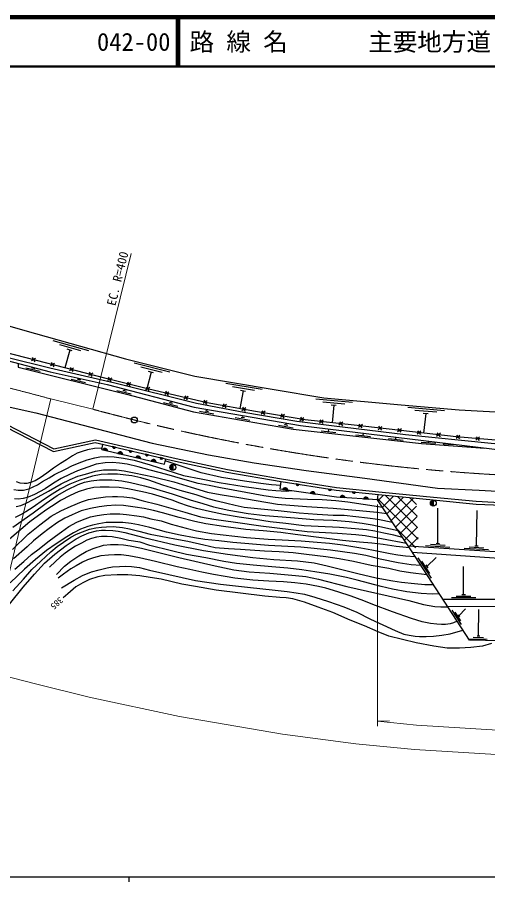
# Model space of a CAD drawing. Units: millimetres at full size, sheet at 1:1000; details may follow other scales. Extents: x 40000 to 680000, y 20000 to 380000.
# Drawn here: x 145302 to 241072, y 204000 to 380000 of the extents above; entities that cross this region are included whole.
import ezdxf
from ezdxf.enums import TextEntityAlignment as Align

# ---------------------------------------------------------------- set-up
doc = ezdxf.new("R2010")
doc.units = ezdxf.units.MM
doc.header["$LTSCALE"] = 1000
doc.linetypes.add('CHAIN', pattern=[18.5, 12, -1.5, 3.5, -1.5])
for name, color, linetype, lineweight in [('M-BGD', 7, 'Continuous', 25), ('M-BMK', 2, 'CHAIN', 13), ('M-BMK-SRVR', 3, 'Continuous', 25), ('M-STR-HTXT', 7, 'Continuous', 13), ('M-TTL', 2, 'Continuous', 140), ('M-TTL-BAND', 7, 'Continuous', 25), ('M-TTL-LINE', 7, 'Continuous', 50)]:
    doc.layers.add(name, color=color, linetype=linetype, lineweight=lineweight)
doc.layers.add('M-TTL-TXT', color=7, linetype='Continuous')
doc.styles.add('ＭＳ ゴシック', font='')
doc.styles.get('ＭＳ ゴシック').set_extended_font_data('MS Gothic')

msp = doc.modelspace()

# ---------------------------------------------------------------- hatches: boundary and pattern name
at = {"layer": 'M-BGD'}
for points in [[(162694, 291934, -0.82183), (163660, 291711)], [(164677, 292605), (165286, 292464, -0.84072)], [(165797, 291217, -0.82183), (166763, 290994)], [(168112, 291812), (168722, 291671, -0.84072)], [(169416, 290381, -0.82183), (170381, 290158)], [(171417, 291048), (172027, 290907, -0.84072)], [(172578, 289651, -0.82183), (173544, 289428)], [(174359, 290368), (174969, 290227, -0.84072)], [(176953, 288969), (176953, 287769, -1)], [(199374, 283875, -0.82183), (200355, 283735)], [(202051, 284984), (202669, 284888, -0.84072)], [(204945, 283078, -0.82183), (205926, 282938)], [(208668, 283954), (209286, 283858, -0.84072)], [(213500, 283376), (214122, 283312, -0.84072)], [(212010, 282194, 0.82183), (211021, 282263)], [(216796, 281861, 0.82183), (215808, 281930)], [(229993, 281679), (229993, 280479, -1)]]:
    msp.add_hatch(color=256, dxfattribs=at).paths.add_polyline_path(points)

# ---------------------------------------------------------------- linework, layer by layer
for p, q in [((159836, 312104), (152618, 314140)), ((158270, 312078), (153939, 313300)), ((155983, 312256), (154996, 308633)), ((156488, 312113), (155477, 312398)), ((149029, 310535), (148168, 310027)), ((148345, 310712), (148853, 309851)), ((147037, 308657), (149948, 307931)), ((148225, 308670), (148905, 308500)), ((148565, 308585), (148601, 308724)), ((152903, 309537), (152042, 309029)), ((152218, 309714), (152726, 308852)), ((156776, 308539), (155915, 308031)), ((156092, 308715), (156600, 307854)), ((176385, 307726), (169110, 309549)), ((174821, 307654), (170456, 308748)), ((156297, 306349), (159208, 305623)), ((157485, 306362), (158164, 306193)), ((157825, 306277), (157880, 306527)), ((160650, 307541), (159789, 307033)), ((159965, 307717), (160473, 306856)), ((164523, 306549), (163665, 306036)), ((163837, 306722), (164350, 305864)), ((172529, 307765), (171681, 304385)), ((173038, 307637), (172019, 307892)), ((168402, 305574), (167544, 305061)), ((167716, 305746), (168230, 304888)), ((172281, 304598), (171423, 304085)), ((171596, 304771), (172109, 303912)), ((195123, 304184), (187725, 305419)), ((193569, 303987), (189131, 304728)), ((165586, 304034), (168497, 303308)), ((166774, 304047), (167453, 303877)), ((167114, 303962), (167205, 304311)), ((176171, 303694), (175322, 303166)), ((175483, 303854), (176011, 303005)), ((180067, 302787), (179218, 302259)), ((179378, 302947), (179907, 302098)), ((191276, 303914), (190629, 300318)), ((191794, 303827), (190758, 304000)), ((175066, 301594), (177970, 300841)), ((176254, 301596), (176932, 301420)), ((176593, 301508), (176678, 301833)), ((183963, 301880), (183114, 301351)), ((183274, 302040), (183803, 301191)), ((187881, 301172), (187060, 300601)), ((187186, 301297), (187756, 300476)), ((213545, 301556), (206077, 302249)), ((212010, 301246), (207529, 301662)), ((210251, 300957), (209205, 301054)), ((209728, 301006), (209373, 297436)), ((182387, 299789), (185342, 299270)), ((183572, 299885), (184261, 299764)), ((183916, 299825), (183975, 300159)), ((191818, 300463), (190997, 299892)), ((191122, 300588), (191693, 299767)), ((195755, 299776), (194940, 299196)), ((195057, 299893), (195637, 299079)), ((199002, 299228), (199581, 298413)), ((232272, 299893), (224799, 300524)), ((230740, 299571), (226256, 299949)), ((228983, 299267), (227937, 299356)), ((228460, 299312), (228010, 295336)), ((189684, 298507), (192639, 297989)), ((190868, 298604), (191558, 298483)), ((191213, 298544), (191274, 298893)), ((199699, 299110), (198884, 298531)), ((203643, 298445), (202828, 297865)), ((202946, 298563), (203526, 297748)), ((207596, 297988), (206816, 297364)), ((206894, 298066), (207518, 297286)), ((211572, 297547), (210791, 296923)), ((210869, 297625), (211494, 296845)), ((198480, 296963), (201435, 296444)), ((199664, 297060), (200354, 296939)), ((200009, 296999), (200073, 297367)), ((207160, 295793), (210141, 295456)), ((208651, 295624), (208717, 296164)), ((215548, 297103), (214766, 296479)), ((214845, 297182), (215469, 296400)), ((219523, 296653), (218741, 296030)), ((218820, 296732), (219443, 295950)), ((223497, 296203), (222715, 295580)), ((222795, 296282), (223418, 295500)), ((227472, 295753), (226690, 295130)), ((226769, 295832), (227392, 295050)), ((214252, 294992), (217233, 294656)), ((215742, 294824), (215796, 295303)), ((220854, 294247), (223835, 293911)), ((222345, 294079), (222392, 294500)), ((231447, 295303), (230664, 294680)), ((230744, 295382), (231367, 294600)), ((235412, 294876), (234650, 294229)), ((234708, 294934), (235355, 294171)), ((239399, 294550), (238637, 293903)), ((238694, 294607), (239341, 293845)), ((162498, 291980), (162746, 293051)), ((165286, 292464), (164677, 292605)), ((227528, 293491), (230521, 293285)), ((229025, 293388), (229045, 293690)), ((231978, 293184), (234073, 293040)), ((233025, 293112), (233035, 293204)), ((162498, 291980), (175266, 289030)), ((162694, 291934), (163660, 291711)), ((165797, 291217), (166763, 290994)), ((168722, 291671), (168112, 291812)), ((172027, 290907), (171417, 291048)), ((169416, 290381), (170381, 290158)), ((172578, 289651), (173544, 289428)), ((174969, 290227), (174359, 290368)), ((175266, 289030), (175513, 290102)), ((176953, 288969), (176953, 287769)), ((199374, 283875), (200355, 283735)), ((202669, 284888), (202051, 284984)), ((209286, 283858), (208668, 283954)), ((214122, 283312), (213500, 283376)), ((204945, 283078), (205926, 282938)), ((211021, 282263), (212010, 282194)), ((215808, 281930), (216796, 281861)), ((218660, 281731), (218774, 282833)), ((218685, 281965), (226924, 273725)), ((219861, 282723), (218744, 281606)), ((221908, 282525), (219641, 280258)), ((220204, 282690), (226806, 276088)), ((223954, 282326), (220538, 278910)), ((226001, 282127), (221435, 277561)), ((222691, 282449), (226688, 278451)), ((225177, 282207), (226570, 280814)), ((229993, 281679), (229993, 280479)), ((226588, 280469), (222332, 276213)), ((230921, 272903), (230906, 280060)), ((226694, 278331), (223229, 274865)), ((238807, 272377), (238960, 279588)), ((222612, 275792), (226081, 272323)), ((226801, 276192), (224126, 273517)), ((226908, 274054), (225234, 272380)), ((230572, 272926), (231270, 272879)), ((225234, 272380), (225023, 272169)), ((226081, 272323), (226405, 271999)), ((228386, 272470), (233375, 272138)), ((229404, 272703), (232397, 272504)), ((236273, 271944), (241262, 271612)), ((237291, 272177), (240284, 271978)), ((238458, 272400), (239156, 272354)), ((226819, 269969), (229543, 265775)), ((227616, 269293), (229250, 266777)), ((228684, 268199), (230584, 270034)), ((228494, 268492), (228875, 267905)), ((236170, 262449), (236137, 268157)), ((235820, 262449), (236520, 262449)), ((233670, 261850), (238670, 261849)), ((234670, 262150), (237670, 262149)), ((233761, 259282), (235667, 256347)), ((234394, 258858), (235538, 257097)), ((235217, 258141), (236554, 259582)), ((239198, 254035), (239259, 259455)), ((235084, 258346), (235351, 257935)), ((237435, 253476), (240934, 253396)), ((238142, 253760), (240241, 253712)), ((238953, 254041), (239443, 254030))]:
    msp.add_line(p, q, dxfattribs=at)
for points in [[(259988, 298510), (259244, 297139), (258529, 296029), (255805, 293543), (252854, 293408), (245090, 293729), (234677, 294581), (213889, 296935), (203904, 298042), (193811, 299745), (183936, 301523), (172110, 304277), (163371, 306475), (128395, 315488), (128839, 317109), (103050, 326098), (84789, 329488), (69471, 332288)], [(128415, 321306), (131278, 320613), (148982, 315633), (167300, 310466), (181428, 306927), (197197, 304293), (207734, 302547), (223459, 301088), (235279, 300091), (265985, 298376), (276791, 296694), (286627, 295329), (307206, 294393), (324511, 293905)], [(126170, 315478), (143201, 310812), (151944, 308619), (165193, 305594), (181797, 301455), (191446, 299584), (202236, 297737), (209272, 296872), (224306, 295075), (241776, 293273), (246986, 292838), (252132, 292616)], [(125955, 314656), (151980, 307839), (163597, 305255), (181305, 300622), (202982, 296862), (244719, 291782), (252110, 291617)], [(69292, 309083), (79741, 309097), (87938, 309195), (90695, 309174), (95466, 308746), (105355, 307715), (110366, 307250), (133378, 302924), (149107, 299448), (172736, 293292), (184210, 290932), (193511, 289254), (204081, 287739), (216047, 286173), (230880, 284132), (239331, 283693), (251450, 283059), (264158, 282529), (281576, 281743), (299112, 281007), (316100, 280256), (325361, 280062)], [(145484, 309540), (145449, 308743), (167540, 303238), (181200, 299692), (201485, 296131), (227564, 293188), (240507, 292295)], [(103039, 305906), (107380, 305352), (117461, 303841), (124485, 302439), (133524, 300540), (140441, 298772), (142883, 296644), (152698, 291569), (161189, 293411), (177514, 289639), (187992, 287367), (199035, 285453), (210204, 283715), (219548, 282754), (229952, 281743), (238707, 280899), (242262, 280704), (246909, 280528), (254700, 280157), (264586, 279773)], [(143195, 297102), (152775, 292148), (161193, 293975), (177634, 290176), (188098, 287907), (199125, 285996), (210275, 284261), (219602, 283301), (230006, 282291), (238749, 281448), (242288, 281254), (246932, 281077), (254724, 280707), (264607, 280323)], [(162569, 292285), (161010, 292180), (159584, 291945), (158537, 291608), (157484, 291287), (156549, 290721), (155304, 289930), (154070, 289182), (152708, 288210), (151344, 287168), (149981, 286244), (148956, 285609), (148016, 285251), (147247, 285096), (146691, 285085), (145869, 285166), (145141, 285438)], [(144631, 283855), (145484, 283753), (146557, 283745), (147680, 284007), (148512, 284379), (149407, 284835), (150439, 285486), (151784, 286264), (152856, 286880), (155088, 288020), (156523, 288738), (158460, 289465), (159524, 289888), (161061, 290276), (162087, 290479), (163675, 290563), (165026, 290487), (166893, 290268), (169067, 289802), (172344, 288873), (179140, 286703), (182710, 286007), (186420, 285272), (191491, 284487), (196402, 283768), (197905, 283684), (200143, 283549), (201103, 283628)], [(219688, 280186), (215738, 280835), (212622, 281291), (210174, 281552), (207357, 281721), (204405, 281847), (199844, 282025), (197777, 282245), (195483, 282582), (191818, 283267), (186686, 284203), (184341, 284659), (182144, 285074), (179006, 285984), (175756, 286905), (172387, 287808), (169939, 288458), (167670, 288989), (166118, 289250), (164658, 289343), (163165, 289309), (161367, 288988), (159645, 288406), (157560, 287663), (156074, 286954), (154260, 286094), (152665, 285115), (151002, 284001), (148798, 282828), (147533, 282271), (146513, 282010), (145484, 281909), (144733, 281942)], [(198940, 284702), (197084, 284824), (194854, 285094), (191591, 285568), (186901, 286303), (182750, 287259), (180115, 288120), (175426, 289723)], [(221712, 277145), (218701, 277743), (216596, 278029), (214232, 278306), (211842, 278550), (209627, 278584), (206379, 278778), (202709, 279031), (198400, 279494), (194208, 279916), (191523, 280219), (189681, 280597), (187940, 280992), (186027, 281490), (184152, 281986), (181742, 282762), (178476, 283662), (174907, 284765), (172105, 285748), (170480, 286262), (168630, 286631), (167419, 286741), (165674, 286952), (163721, 287010), (162384, 286893), (160633, 286564), (158050, 285774), (155996, 284949), (154001, 283947), (152385, 282937), (150618, 281759), (148522, 280244), (147022, 279284), (145937, 278720), (144870, 278145)], [(145066, 280393), (146035, 280621), (146945, 281016), (148840, 281985), (151635, 283529), (154209, 285014), (156050, 285901), (157619, 286550), (159162, 286997), (161258, 287589), (162860, 287833), (164210, 287892), (165483, 287850), (167061, 287656), (169064, 287276), (173045, 286466), (177144, 285418), (180694, 284331), (184013, 283326), (186636, 282820), (190436, 282220), (193962, 281638), (198310, 280845), (204201, 280372), (209577, 280034), (214989, 279570), (218481, 279241), (220515, 278944)], [(144404, 276171), (148521, 279091), (151164, 281104), (153421, 282644), (155432, 283788), (157705, 284841), (158958, 285320), (160363, 285606), (162028, 285791), (163209, 285791), (164538, 285791), (166616, 285640), (168374, 285295), (171187, 284587), (172971, 284117), (176837, 282946), (180487, 281760), (183099, 281027), (185264, 280345), (188376, 279621), (192273, 278982), (195759, 278535), (200928, 278165), (205675, 277769), (209622, 277609), (212869, 277348), (215510, 276995), (217557, 276692), (222820, 275479)], [(218660, 281731), (210285, 282314), (198844, 283951), (199035, 285453)], [(223731, 274110), (221956, 274528), (219905, 274948), (218123, 275393), (216426, 275636), (214098, 275846), (210912, 276107), (206533, 276326), (203699, 276461), (199945, 276923), (196774, 277285), (193776, 277738), (190504, 278218), (187267, 278764), (184409, 279345), (181797, 279991), (179980, 280522), (178418, 281051), (176802, 281665), (174896, 282295), (172818, 282875), (170777, 283379), (167834, 283993), (166028, 284236), (163993, 284337), (162145, 284303), (160917, 284236), (159363, 283950), (157683, 283362), (156035, 282630), (154102, 281622), (153186, 281025), (151294, 279798), (149588, 278537), (147840, 277259), (145519, 275326), (143258, 273326)], [(144357, 271657), (147496, 274737), (149881, 276667), (152223, 278405), (154196, 279496), (156260, 280477), (158384, 281326), (159810, 281787), (161362, 282097), (163270, 282375), (164662, 282433), (165686, 282433), (166986, 282366), (168789, 282140), (170948, 281577), (173708, 280839), (179378, 279218), (182619, 278312), (185294, 277817), (189701, 277196), (194880, 276432), (204320, 275324), (210517, 274963), (214237, 274727), (216158, 274484), (219424, 273913), (224537, 272899)], [(320022, 275774), (302730, 258087), (289652, 259660), (280385, 253679), (267905, 252883), (259523, 249596), (250365, 252880), (237368, 253177), (225425, 271565), (218660, 281731)], [(225137, 271998), (222432, 272241), (219765, 272676), (217499, 272935), (214985, 273161), (211481, 273487), (207744, 273922), (201902, 274683), (198961, 275075), (195374, 275410), (191837, 275728), (187257, 276321), (183720, 276840), (181481, 277308), (178287, 278161), (174843, 279139), (173047, 279581), (171117, 280007), (169284, 280258), (166912, 280609), (165333, 280634), (163562, 280534), (161995, 280358), (160224, 279999), (158336, 279490), (156479, 278687), (154950, 278027), (153479, 277116), (151800, 275897), (150370, 274834), (148607, 273406), (147311, 272167), (144552, 269718)], [(144817, 267627), (146659, 269192), (148215, 270594), (149729, 271797), (151497, 273200), (153079, 274375), (154274, 275256), (155808, 276294), (157403, 277214), (158552, 277694), (160225, 278295), (161570, 278562), (162907, 278787), (164218, 278871), (166153, 278896), (167514, 278745), (169628, 278528), (170998, 278269), (172476, 277902), (174585, 277450), (176607, 276815), (179711, 276012), (181758, 275436), (184809, 274926), (187182, 274592), (191947, 274098), (196346, 273739), (199219, 273580), (203124, 273396), (205564, 273212), (208874, 272903), (211589, 272569), (215244, 271975), (217483, 271566), (221212, 270855), (222791, 270554), (224303, 270329), (226303, 270213)], [(227486, 268392), (225478, 268523), (222856, 268933), (219207, 269654), (216230, 270434), (213942, 270835), (209070, 271476), (203035, 272112), (196420, 272440), (189154, 273089), (186305, 273404), (183462, 273694), (181412, 273982), (178430, 274544), (175707, 275161), (172265, 276133), (169999, 276651), (168493, 276931), (166790, 277104), (165046, 277145), (163396, 277145), (161932, 276898), (160582, 276627), (159686, 276298), (158144, 275794), (156762, 275062), (155420, 274214), (153221, 272822), (151245, 271414), (148981, 269579), (146799, 267652), (143851, 264820)], [(143700, 260491), (146503, 263975), (148807, 266621), (150842, 268846), (152920, 270716), (155247, 272435), (157279, 273803), (158454, 274402), (159837, 275017), (161462, 275426), (162469, 275569), (163292, 275593), (164787, 275522), (165850, 275370), (167196, 275105), (171083, 274114), (177400, 272619), (183199, 271467), (188087, 270691), (193258, 270004), (197516, 269579), (202354, 269339), (205769, 268907), (208415, 268340), (214619, 266725), (218340, 265877), (221764, 265269), (223507, 264989), (226170, 264701), (228272, 264541), (230011, 264504)], [(144364, 263198), (146552, 265610), (148294, 267553), (150079, 269273), (152118, 271164), (153437, 272254), (154705, 273162), (156221, 274129), (157374, 274767), (158585, 275265), (160037, 275749), (161281, 276027), (162418, 276191), (163498, 276264), (164824, 276289), (166709, 276116), (168149, 275838), (170039, 275356), (172334, 274741), (174543, 274332), (177403, 273808), (180021, 273309), (183257, 272596), (185567, 272064), (188275, 271868), (190771, 271737), (195605, 271377), (198624, 271213), (201459, 271025), (204208, 270697), (208115, 270214), (210831, 269829), (213777, 269257), (217350, 268445), (220942, 267815), (223172, 267323), (225364, 266955), (228699, 266524)], [(231229, 262629), (229784, 262561), (227524, 262683), (224634, 263022), (221693, 263590), (219388, 264136), (214479, 265404), (212304, 265930), (208902, 266622), (205910, 267107), (203248, 267484), (200355, 267823), (197154, 268092), (193353, 268416), (189922, 268777), (187367, 269224), (183689, 269932), (179780, 270640), (176679, 271386), (172256, 272486), (170293, 273102), (168039, 273502), (166369, 273886), (164613, 274194), (163606, 274295), (162430, 274309), (161414, 274165), (160436, 273900), (159459, 273515), (158346, 272951), (157165, 272305), (156018, 271573), (155060, 270860), (154029, 270070), (153080, 269227), (151838, 268023)], [(153283, 266557), (154914, 268234), (156171, 269270), (157808, 270358), (159355, 271236), (160735, 271838), (162824, 272524), (164253, 272660), (165847, 272660), (166959, 272569), (168314, 272386), (170579, 271899), (178222, 270008), (185566, 268335), (189410, 267483), (192501, 267071), (196689, 266827), (201971, 266376), (204037, 266125), (206623, 265606), (212417, 264122), (225016, 261262), (228014, 260448), (230341, 260047), (231525, 259946), (232963, 259959)], [(224866, 272404), (243587, 271156), (258353, 270029), (273943, 268875), (303184, 266608), (311552, 267110)], [(234875, 257015), (234108, 256695), (233428, 256518), (232485, 256356), (231656, 256351), (230713, 256418), (229407, 256552), (227762, 256887), (225590, 257558), (221672, 258937), (217679, 260408), (215844, 261184), (213260, 262152), (210547, 263036), (208108, 263790), (206630, 264118), (204122, 264552), (201813, 264849), (199503, 265025), (196517, 265200), (193225, 265368), (189576, 265795), (187634, 266130), (185263, 266541), (182847, 267014), (180433, 267570), (177878, 268134), (173414, 269201), (170151, 269964), (168024, 270367), (166448, 270535), (165107, 270580), (163889, 270466), (162288, 270320), (160826, 269970), (159629, 269520), (158547, 269040), (157319, 268323), (156215, 267692), (154723, 266641), (153626, 265812)], [(310330, 265861), (302878, 265703), (286335, 266897), (258484, 268683), (244343, 269750), (225770, 271033)], [(154321, 263864), (156882, 265414), (158569, 266357), (160430, 267085), (161980, 267481), (163576, 267907), (164715, 268104), (166082, 268203), (167282, 268218), (168521, 268187), (170200, 267952), (172207, 267465), (176166, 266531), (181607, 265361), (186653, 264548), (192200, 264001), (197802, 263362), (200218, 263081), (202101, 262831), (203802, 262512), (205894, 261911), (208630, 261022), (211768, 259935), (214405, 258864), (217217, 257466), (222246, 255157), (224030, 254428), (225095, 254200), (226295, 253995), (227203, 253933), (228546, 253943), (230010, 254005), (231766, 254178), (233432, 254467), (236024, 255246)], [(241847, 252483), (240022, 251931), (237666, 251675), (235347, 251534), (232835, 251571), (230103, 251946), (226517, 252652), (220954, 254014), (218786, 254862), (215990, 256129), (213045, 257282), (209521, 258807), (206583, 259921), (203768, 260885), (201368, 261583), (200016, 261799), (198761, 261866), (195725, 262159), (190722, 262733), (185762, 263368), (181591, 264092), (178794, 264549), (174560, 265572), (172361, 265925), (170244, 266257), (167783, 266461), (165641, 266514), (163137, 266355), (161676, 266045), (159989, 265507), (158664, 264864), (157219, 264024), (155586, 262633), (154610, 261779)], [(231930, 261550), (262016, 261544), (273481, 260837), (289652, 259660)], [(288193, 258718), (275542, 259371), (262237, 259887), (248072, 260022), (232963, 259959)]]:
    msp.add_lwpolyline(points, dxfattribs=at)
for centre in [(176953, 288369), (229993, 281079)]:
    msp.add_circle(centre, 600, dxfattribs=at)
for centre, radius, start, end in [((163155, 291727), 505, 358.16172, 155.81991), ((164994, 292588), 318, 176.88195, 337.09968), ((166258, 291011), 505, 358.16172, 155.81991), ((168429, 291794), 318, 176.88195, 337.09968), ((169877, 290175), 505, 358.16172, 155.81991), ((171734, 291031), 318, 176.88195, 337.09968), ((173039, 289444), 505, 358.16172, 155.81991), ((174676, 290351), 318, 176.88195, 337.09968), ((199851, 283708), 505, 3.03012, 160.68831), ((202368, 284990), 318, 181.04512, 341.26285), ((205422, 282911), 505, 3.03012, 160.68831), ((208986, 283960), 318, 181.04512, 341.26285), ((213816, 283398), 318, 184.01737, 344.2351), ((211509, 282131), 505, 7.18949, 164.84768), ((216295, 281798), 505, 7.18949, 164.84768)]:
    msp.add_arc(centre, radius, start, end, dxfattribs=at)
at = {"layer": 'M-BMK'}
msp.add_line((152148, 302287), (160699, 300194), dxfattribs=at)
for centre, radius, start, end in [((58863, -35053), 350000, 74.54218, 80.55199), ((265509, 686218), 400000, 254.80967, 268.15272)]:
    msp.add_arc(centre, radius, start, end, dxfattribs=at)
at = {"layer": 'M-BMK-SRVR'}
msp.add_circle((169131, 298003), 600, dxfattribs=at)
at = {"layer": 'M-STR-HTXT'}
for p, q in [((160699, 300194), (168477, 331910)), ((152148, 302287), (135002, 230983)), ((218649, 235683), (218660, 280782)), ((218649, 236688), (221102, 236787))]:
    msp.add_line(p, q, dxfattribs=at)
for points in [[(324553, 226538), (305356, 227092), (296089, 227537), (250179, 229478), (242761, 229878), (226197, 230911), (214231, 232104), (199290, 234040), (178296, 237616), (159962, 241573), (149274, 244247), (137050, 247323), (127999, 249673), (118637, 251785), (111958, 253096), (103745, 254435), (95820, 255310), (89157, 255801), (82491, 256158), (77532, 256217), (68882, 256140)], [(319989, 231672), (305548, 232088), (296315, 232532), (250419, 234472), (243051, 234869), (226601, 235896), (218649, 236688)]]:
    msp.add_lwpolyline(points, dxfattribs=at)
at = {"layer": 'M-TTL'}
msp.add_line((680000, 380000), (40000, 380000), dxfattribs=at)
at = {"layer": 'M-TTL-BAND'}
for p, q in [((40000, 205000), (579000, 205000)), ((168000, 205000), (168000, 204000))]:
    msp.add_line(p, q, dxfattribs=at)
at = {"layer": 'M-TTL-LINE'}
for p, q in [((177750, 380000), (177750, 370000)), ((178250, 380000), (178250, 370000)), ((40000, 370000), (680000, 370000))]:
    msp.add_line(p, q, dxfattribs=at)

# ---------------------------------------------------------------- texts
at = {"layer": 'M-BGD', "style": 'ＭＳ ゴシック'}
msp.add_text('385', height=1320, rotation=221.205, dxfattribs=at).set_placement((153352, 260680), align=Align.MIDDLE_CENTER)
at = {"layer": 'M-STR-HTXT', "style": 'ＭＳ ゴシック'}
msp.add_text('EC. R=400', height=1833, rotation=76.221, dxfattribs=at).set_placement((168477, 331910), align=Align.BOTTOM_RIGHT)
at = {"layer": 'M-TTL-TXT', "style": 'ＭＳ ゴシック'}
for s, p in [('042-00', (161521, 375000)), ('路 線 名', (180380, 375000)), ('主要地方道\u3000徳山徳地線', (216734, 375000))]:
    msp.add_text(s, height=3666, dxfattribs=at).set_placement(p, align=Align.MIDDLE_LEFT)

doc.saveas('drawing.dxf')
